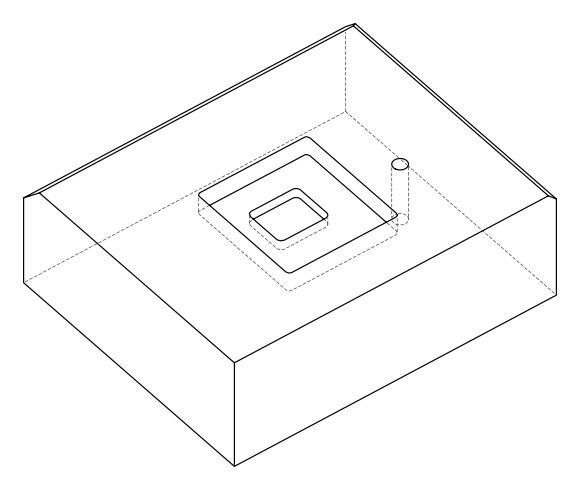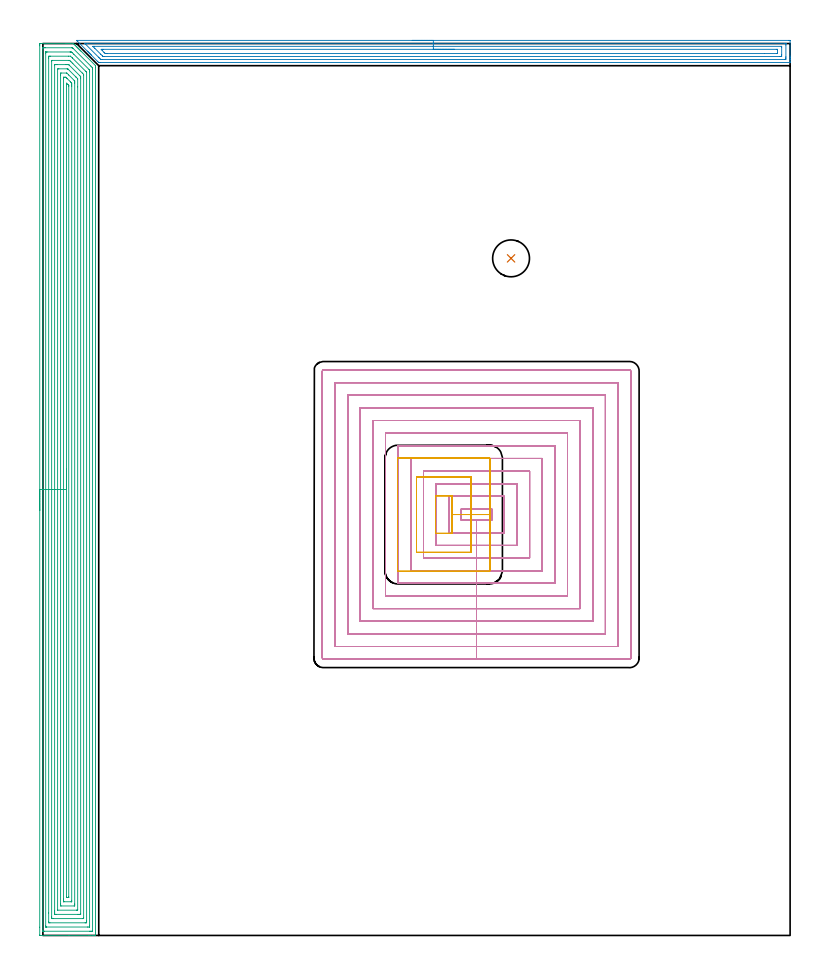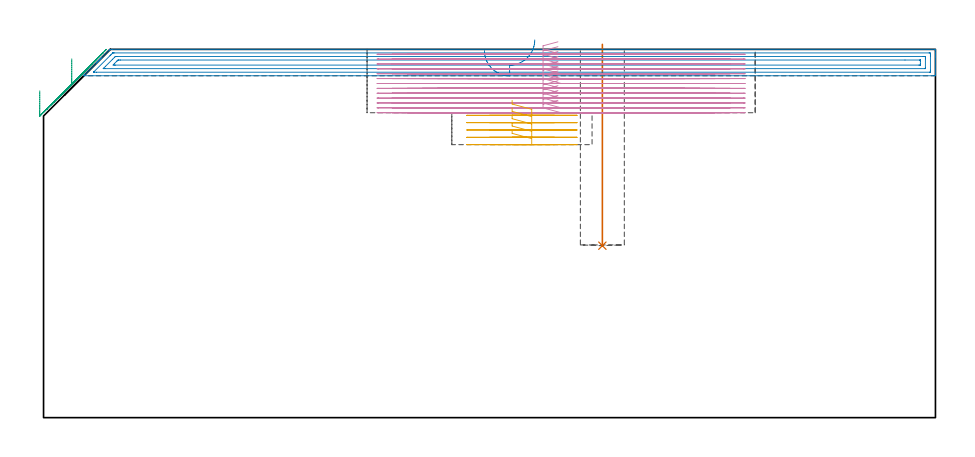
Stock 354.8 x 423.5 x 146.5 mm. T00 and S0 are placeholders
(PLAN: 5 operations, 3 tool changes, 147.1 min)
(1 INDEXABLE_INSERT_DRILL_BLIND_HOLE_FROM_SOLID | STEP1POCKET | NXT0302_006 | 0.32 min | 18704 mm3)
(2 AREA_MILL | FG_CHAMFER_SURFACE | UGT0205_001 | 10.92 min | 18996 mm3)
(3 AREA_MILL_1 | FG_CHAMFER_SURFACE_1 | UGT0205_001 | 34.02 min | 147985 mm3)
(4 MILL_RECTANGULAR_POCKET | POCKET_RECTANGULAR_STRAIGHT | NXT0201_009 | Follow Part, ap 2, ae 75% | 97.46 min | 564980 mm3)
(5 MILL_RECTANGULAR_POCKET_1 | POCKET_RECTANGULAR_STRAIGHT_1 | UGT0201_130 | Follow Part, ap 3, ae 75% | 4.36 min | 46249 mm3)
(TOOL NXT0302_006 | Index. Insert Drill 17.5mm [880-D1750L25-05] | D17.5 PA176 FL88 Z2)
(TOOL UGT0205_001 | Chamfer Mill 20 x 3 x 45 deg. | D20 FL50 Z2)
(TOOL NXT0201_009 | ENDMILL 8mm [2P460-0800-NA 1630] | D8 FL26 Z6)
(TOOL UGT0201_130 | Carbide End Mill 12.0 | D12 FL15 Z4)
(OP 1 INDEXABLE_INSERT_DRILL_BLIND_HOLE_FROM_SOLID)
G17 G21 G94 G90
T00 M6
G54
G17 G0 G90 X222.3 Y321.5 S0 M3
G43 Z156.5 H1
G94 G81 G98 Z68.4 F250. R148.5
G80
M5
M2
(OP 2 AREA_MILL)
G17 G21 G94 G90
T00 M6
G54
G17 G0 G90 X175.4 Y425. S1061 M3
G43 Z156.5 H0
Z146.
G94 G1 X175.438 Z145.128 F250.
X175.552 Z144.264
X175.741 Z143.412
X176.003 Z142.58
X176.337 Z141.774
X176.74 Z141.
X177.209 Z140.264
X177.74 Z139.572
X178.329 Z138.929
X178.972 Z138.34
X179.664 Z137.809
X180.4 Z137.34
X181.174 Z136.937
X181.98 Z136.603
X182.812 Z136.341
X183.664 Z136.152
X184.529 Z136.038
X185.4 Z136.
X354.186
X354.662 Y424.995 Z136.003
X354.79 Y424.992 Z136.006
X354.8 Y424.859 Z136.138
Y417.553 Z143.441
Y417.003 Z143.994
Y416.674 Z144.322
Y416.124 Z144.872
Y415.795 Z145.2
Y414.811 Z146.189
X354.79 Y414.506 Z146.493
X354.633 Y414.5 Z146.5
X27.33
X26.524 Y414.505 Z146.494
X26.499 Y414.506 Z146.492
X26.438 Y414.564 Z146.435
X26.083 Y414.916 Z146.082
X23.144 Y417.855 Z143.142
X23.006 Y417.992 Z143.004
X22.865 Y418.134 Z142.864
X22.711 Y418.288 Z142.71
X22.566 Y418.432 Z142.564
X22.419 Y418.58 Z142.418
X22.278 Y418.72 Z142.277
X22.126 Y418.871 Z142.124
X21.972 Y419.027 Z141.971
X21.846 Y419.153 Z141.845
X21.687 Y419.311 Z141.684
X21.526 Y419.473 Z141.525
X21.413 Y419.586 Z141.412
X21.247 Y419.75 Z141.245
X21.079 Y419.92 Z141.078
X16.365 Y424.635 Z136.365
X16.167 Y424.835 Z136.164
X16.019 Y424.993 Z136.006
X16.167 Y425. Z136.
X185.4
Y423.586 Z137.414
X352.4 Y423.585 Z137.415
X352.522
X352.759 Y423.58 Z137.42
X352.783 Y423.579 Z137.421
X352.79 Y423.567 Z137.433
X352.796 Y423.536 Z137.464
X352.798 Y423.505 Z137.495
X352.8 Y423.312 Z137.688
Y422.826 Z138.174
Y417.159 Z143.841
X352.797 Y416.674 Z144.326
X352.793 Y416.287 Z144.713
X352.776 Y415.921 Z145.079
X352.4 Y415.916 Z145.084
X352.278 Y415.915 Z145.085
X28.102 Y415.914 Z145.086
X27.716 Y415.916 Z145.084
X27.62 Y415.919 Z145.081
X27.574 Y415.921 Z145.079
X27.526 Y415.936 Z145.064
X27.331 Y416.124 Z144.876
X26.777 Y416.674 Z144.326
X26.438 Y417.012 Z143.988
X20.186 Y423.264 Z137.736
X19.954 Y423.5 Z137.5
X19.914 Y423.543 Z137.457
X19.884 Y423.579 Z137.421
X19.93 Y423.58 Z137.42
X20.186 Y423.584 Z137.416
X20.308 Y423.585 Z137.415
X21.079 Y423.586 Z137.414
X185.4
Y422.172 Z138.828
X350.614 Y422.171 Z138.829
X350.69 Y422.17 Z138.83
X350.75 Y422.167 Z138.833
X350.782 Y422.165 Z138.835
X350.79 Y422.13 Z138.87
X350.796 Y421.947 Z139.053
X350.799 Y421.765 Z139.235
X350.8 Y418.249 Z142.751
X350.795 Y417.553 Z143.447
X350.792 Y417.377 Z143.623
X350.777 Y417.335 Z143.665
X350.727 Y417.333 Z143.667
X350.614 Y417.331 Z143.669
X349.949 Y417.329 Z143.671
X349.721 Y417.328 Z143.672
X29.117 Y417.329 Z143.671
X28.889 Y417.33 Z143.67
X28.737 Y417.332 Z143.668
X28.617 Y417.335 Z143.665
X28.566 Y417.345 Z143.655
X28.543 Y417.366 Z143.634
X28.348 Y417.553 Z143.447
X28.224 Y417.676 Z143.324
X27.467 Y418.432 Z142.568
X24.651 Y421.248 Z139.752
X23.954 Y421.947 Z139.053
X23.758 Y422.148 Z138.852
X23.753 Y422.166 Z138.834
X23.758 Y422.167 Z138.833
X24.424 Y422.171 Z138.829
X185.4 Y422.172 Z138.828
Y420.757 Z140.243
X348.251
X348.666 Y420.755 Z140.245
X348.751 Y420.753 Z140.247
X348.783 Y420.751 Z140.249
X348.79 Y420.715 Z140.285
X348.794 Y420.616 Z140.384
X348.8 Y420.217 Z140.783
Y419.311 Z141.689
X348.797 Y418.885 Z142.115
X348.793 Y418.779 Z142.221
X348.791 Y418.756 Z142.244
X348.771 Y418.75 Z142.25
X348.704 Y418.747 Z142.253
X348.511 Y418.744 Z142.256
X342.684 Y418.743 Z142.257
X30.587
X30.01 Y418.744 Z142.256
X29.69 Y418.747 Z142.253
X29.627 Y418.749 Z142.251
X29.376 Y418.983 Z142.017
X29.2 Y419.151 Z141.849
X29.117 Y419.232 Z141.768
X29.038 Y419.311 Z141.689
X28.224 Y420.126 Z140.874
X28.164 Y420.189 Z140.811
X27.654 Y420.75 Z140.25
X28.224 Y420.755 Z140.245
X28.54 Y420.757 Z140.243
X185.4
X186.272 Z140.281
X187.137 Z140.395
X187.988 Z140.583
X188.82 Z140.846
X189.626 Z141.18
X190.4 Z141.582
X191.136 Z142.051
X191.828 Z142.582
X192.471 Z143.172
X193.061 Z143.815
X193.592 Z144.507
X194.06 Z145.243
X194.463 Z146.017
X194.797 Z146.822
X195.059 Z147.655
X195.248 Z148.506
X195.362 Z149.371
X195.4 Z150.243
G0 Z156.5
M5
M2
(OP 3 AREA_MILL_1)
G17 G21 G94 G90
T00 M6
G54
G17 G0 G90 X-1.5 Y201.75 S1061 M3
G43 Z156.5 H0
Z130.
G94 G1 Y201.788 Z129.128 F250.
Y201.902 Z128.264
Y202.091 Z127.412
Y202.353 Z126.58
Y202.687 Z125.774
Y203.09 Z125.
Y203.559 Z124.264
Y204.09 Z123.572
Y204.679 Z122.929
Y205.322 Z122.34
Y206.014 Z121.809
Y206.75 Z121.34
Y207.524 Z120.937
Y208.33 Z120.603
Y209.162 Z120.341
Y210.014 Z120.152
Y210.878 Z120.038
Y211.75 Z120.
Y422.463
X-1.499 Y422.89 Z120.001
X-1.495 Y423.35 Z120.003
X-1.492 Y423.491 Z120.006
X-1.04 Y423.5 Z120.457
X10.706 Z132.202
X11.309 Z132.803
X11.868 Z133.365
X12.191 Z133.687
X12.75 Z134.246
X13.073 Z134.568
X14.375 Z135.874
X14.494 Y423.499 Z135.991
X14.513 Y423.485 Z136.012
X14.761 Y423.239 Z136.26
X14.909 Y423.091 Z136.408
X15.278 Y422.723 Z136.774
X15.76 Y422.24 Z137.26
X16.004 Y421.997 Z137.501
X16.16 Y421.842 Z137.655
X16.313 Y421.688 Z137.811
X16.45 Y421.551 Z137.948
X16.601 Y421.401 Z138.097
X16.749 Y421.252 Z138.247
X16.896 Y421.105 Z138.394
X17.042 Y420.96 Z138.538
X17.185 Y420.816 Z138.682
X17.343 Y420.658 Z138.841
X17.483 Y420.519 Z138.979
X17.621 Y420.381 Z139.118
X17.789 Y420.212 Z139.287
X17.924 Y420.077 Z139.42
X18.056 Y419.945 Z139.554
X24.931 Y413.07 Z146.43
X24.982 Y413.012 Z146.481
X24.993 Y412.996 Z146.492
X25. Y412.177 Z146.5
Y0.164
X24.997 Y0.008 Z146.488
X24.993 Y0.007 Z146.484
X24.663 Y0. Z146.162
X24.304 Z145.803
X23.658 Z145.153
X22.453 Z143.95
X21.894 Z143.388
X12.396 Z133.894
X-1.057 Z120.441
X-1.322 Y0.003 Z120.175
X-1.492 Y0.01 Z120.006
X-1.499 Y0.182 Z119.999
X-1.5 Y3.909 Z120.
Y211.75
X-0.086 Z121.414
X-0.085 Y421.309 Z121.415
X-0.084 Y421.412 Z121.416
X-0.082 Y421.462 Z121.418
X-0.08 Y421.481 Z121.42
X-0.056 Y421.49 Z121.444
X0.336 Y421.498 Z121.836
X0.724 Y421.499 Z122.224
X1.216 Y421.5 Z122.716
X13.565 Z135.065
X13.955 Y421.497 Z135.455
X14.011 Y421.494 Z135.511
X14.043 Y421.49 Z135.543
X14.073 Y421.465 Z135.573
X14.197 Y421.347 Z135.697
X14.445 Y421.105 Z135.945
X22.776 Y412.774 Z144.276
X23.369 Y412.177 Z144.869
X23.569 Y411.969 Z145.069
X23.579 Y411.767 Z145.079
X23.585 Y411.358 Z145.085
Y411.284
Y2.191
X23.584 Y2.088 Z145.084
X23.581 Y2.038 Z145.081
X23.58 Y2.019 Z145.08
X23.556 Y2.01 Z145.056
X23.164 Y2.002 Z144.664
X22.776 Y2.001 Z144.276
X22.284 Y2. Z143.784
X0.724 Y2.001 Z122.224
X0.23 Y2.003 Z121.73
X0.017 Y2.01 Z121.517
X-0.079 Y2.024 Z121.421
X-0.084 Y2.321 Z121.416
X-0.085 Y2.396 Z121.415
X-0.086 Y211.75 Z121.414
X1.328 Z122.828
X1.329 Y418.707 Z122.829
X1.331 Y419.319 Z122.831
X1.334 Y419.459 Z122.834
X1.335 Y419.486 Z122.835
X1.369 Y419.491 Z122.869
X1.43 Y419.498 Z122.93
X1.606 Y419.499 Z123.106
X2.31 Y419.5 Z123.81
X12.895 Z134.395
X13.073 Y419.498 Z134.573
X13.252 Y419.496 Z134.752
X13.601 Y419.488 Z135.101
X13.779 Y419.319 Z135.279
X13.955 Y419.145 Z135.455
X14.675 Y418.426 Z136.175
X21.894 Y411.207 Z143.394
X22.094 Y411.002 Z143.594
X22.143 Y410.949 Z143.643
X22.164 Y410.923 Z143.664
X22.166 Y410.859 Z143.666
X22.169 Y410.672 Z143.669
X22.171 Y410.391 Z143.671
Y410.11
Y4.793
X22.169 Y4.181 Z143.669
X22.166 Y4.041 Z143.666
X22.165 Y4.015 Z143.665
X22.131 Y4.009 Z143.631
X22.07 Y4.003 Z143.57
X21.894 Y4.001 Z143.394
X21.19 Y4. Z142.69
X1.784 Y4.001 Z123.284
X1.606 Y4.005 Z123.106
X1.428 Y4.01 Z122.928
X1.335 Y4.022 Z122.835
X1.332 Y4.088 Z122.832
X1.331 Y4.181 Z122.831
X1.329 Y4.462 Z122.829
X1.328 Y211.75 Z122.828
X2.743 Z124.243
Y416.641
X2.747 Y417.272 Z124.247
X2.75 Y417.478 Z124.25
X2.946 Y417.49 Z124.446
X3.37 Y417.499 Z124.87
X3.404 Y417.5 Z124.904
X12.224 Z133.724
X13.073 Y417.493 Z134.573
X13.116 Y417.49 Z134.616
X13.955 Y416.694 Z135.455
X14.01 Y416.641 Z135.51
X20.26 Y410.391 Z141.76
X20.394 Y410.256 Z141.894
X20.669 Y409.974 Z142.169
X20.748 Y409.891 Z142.248
X20.751 Y409.873 Z142.251
X20.754 Y409.835 Z142.254
X20.757 Y409.757 Z142.257
X20.756 Y6.859 Z142.256
X20.753 Y6.228 Z142.253
X20.75 Y6.022 Z142.25
X20.554 Y6.01 Z142.054
X20.13 Y6.001 Z141.63
X20.096 Y6. Z141.596
X3.337 Z124.837
X2.94 Y6.007 Z124.44
X2.75 Y6.011 Z124.25
X2.748 Y6.121 Z124.248
X2.744 Y6.601 Z124.244
X2.743 Y10.686 Z124.243
Y211.75
X4.157 Z125.657
Y415.049
X4.158 Y415.242 Z125.658
X4.16 Y415.371 Z125.66
X4.164 Y415.472 Z125.664
X4.168 Y415.492 Z125.668
X4.174 Y415.493 Z125.674
X4.252 Y415.497 Z125.752
X4.498 Y415.5 Z125.998
X12.437 Y415.499 Z133.937
X12.595 Y415.494 Z134.095
X12.673 Y415.49 Z134.173
X12.82 Y415.355 Z134.32
X13.073 Y415.117 Z134.573
X13.344 Y414.855 Z134.844
X13.955 Y414.246 Z135.455
X14.24 Y413.962 Z135.74
X18.703 Y409.499 Z140.203
X19.248 Y408.946 Z140.748
X19.327 Y408.863 Z140.827
X19.337 Y408.702 Z140.837
X19.341 Y408.606 Z140.841
X19.342 Y408.51 Z140.842
X19.343 Y8.451 Z140.843
X19.342 Y8.258 Z140.842
X19.34 Y8.129 Z140.84
X19.336 Y8.028 Z140.836
X19.332 Y8.008 Z140.832
X19.326 Y8.007 Z140.826
X19.248 Y8.003 Z140.748
X19.002 Y8. Z140.502
X4.889 Y8.001 Z126.389
X4.252 Y8.008 Z125.752
X4.168 Y8.01 Z125.668
X4.161 Y8.355 Z125.661
X4.158 Y8.548 Z125.658
X4.157 Y8.645 Z125.657
Y8.742
Y211.75
X5.571 Z127.071
Y413.295
X5.573 Y413.408 Z127.073
X5.575 Y413.463 Z127.075
X5.578 Y413.484 Z127.078
X5.599 Y413.492 Z127.099
X6.017 Y413.498 Z127.517
X6.474 Y413.5 Z127.974
X6.899 Z128.399
X10.884 Z132.384
X11.309 Z132.809
X11.767 Y413.498 Z133.267
X12.191 Y413.49 Z133.691
X12.249 Y413.486 Z133.749
X12.309 Y413.431 Z133.809
X12.433 Y413.313 Z133.933
X12.682 Y413.07 Z134.182
X17.483 Y408.268 Z138.983
X17.758 Y407.989 Z139.258
X17.895 Y407.846 Z139.395
X17.922 Y407.812 Z139.422
X17.925 Y407.777 Z139.425
X17.927 Y407.713 Z139.427
X17.929 Y407.262 Z139.429
Y406.82
Y10.205
X17.927 Y10.092 Z139.427
X17.925 Y10.037 Z139.425
X17.922 Y10.016 Z139.422
X17.901 Y10.008 Z139.401
X17.483 Y10.002 Z138.983
X17.026 Y10. Z138.526
X16.601 Z138.101
X6.441 Y10.001 Z127.941
X6.017 Y10.005 Z127.517
X5.598 Y10.01 Z127.098
X5.578 Y10.43 Z127.078
X5.573 Y10.879 Z127.073
X5.572 Y11.323 Z127.072
X5.571 Y11.774 Z127.071
Y211.75
X6.985 Z128.485
X6.986 Y411.196 Z128.486
X6.987 Y411.284 Z128.487
X6.992 Y411.476 Z128.492
X7.354 Y411.492 Z128.854
X7.568 Y411.499 Z129.068
X11.522 Z133.022
X11.664 Y411.495 Z133.164
X11.776 Y411.49 Z133.276
X11.836 Y411.454 Z133.336
X12.017 Y411.284 Z133.517
X15.59 Y407.713 Z137.09
X15.719 Y407.583 Z137.219
X16.473 Y406.82 Z137.973
X16.508 Y406.766 Z138.008
X16.511 Y406.719 Z138.011
X16.514 Y406.619 Z138.014
X16.515 Y402.946 Z138.015
X16.514 Y12.304 Z138.014
X16.513 Y12.216 Z138.013
X16.508 Y12.024 Z138.008
X16.146 Y12.008 Z137.646
X15.932 Y12.001 Z137.432
X7.036 Z128.536
X7.016 Y12.004 Z128.516
X7.001 Y12.009 Z128.501
X6.992 Y12.037 Z128.492
X6.987 Y12.127 Z128.487
X6.986 Y12.216 Z128.486
X6.985 Y211.75 Z128.485
X8.4 Z129.9
Y408.606
X8.401 Y408.871 Z129.901
X8.407 Y409.499 Z129.907
X8.661 Y409.5 Z130.161
X11.308 Z132.808
X11.343 Y409.499 Z132.843
X12.191 Y408.662 Z133.691
X12.248 Y408.606 Z133.748
X14.837 Y406.016 Z136.337
X14.925 Y405.927 Z136.425
X15.015 Y405.832 Z136.515
X15.074 Y405.768 Z136.574
X15.094 Y405.724 Z136.594
X15.096 Y405.665 Z136.596
X15.1 Y405.035 Z136.6
Y404.768
Y14.894
X15.099 Y14.629 Z136.599
X15.093 Y14.002 Z136.593
X14.839 Y14. Z136.339
X8.664 Z130.164
X8.407 Y14.002 Z129.907
X8.403 Y14.264 Z129.903
X8.4 Y14.894 Z129.9
Y15.161
Y211.75
X9.814 Z131.314
Y406.82
X9.817 Y407.437 Z131.317
X9.82 Y407.479 Z131.32
X9.823 Y407.49 Z131.323
X9.84 Y407.493 Z131.34
X9.923 Y407.497 Z131.423
X10.091 Y407.499 Z131.591
X10.427 Y407.5 Z131.927
X10.639 Y407.499 Z132.139
X10.805 Y407.494 Z132.305
X10.887 Y407.49 Z132.387
X11.037 Y407.355 Z132.537
X11.309 Y407.091 Z132.809
X11.583 Y406.82 Z133.083
X13.073 Y405.33 Z134.573
X13.366 Y405.035 Z134.866
X13.666 Y404.726 Z135.166
X13.679 Y404.421 Z135.179
X13.682 Y404.142 Z135.182
X13.686 Y403.522 Z135.186
Y403.249
Y16.68
X13.683 Y16.063 Z135.183
X13.679 Y16.021 Z135.179
X13.677 Y16.01 Z135.177
X13.66 Y16.007 Z135.16
X13.577 Y16.003 Z135.077
X13.409 Y16.001 Z134.909
X10.001 Z131.501
X9.893 Y16.004 Z131.393
X9.84 Y16.008 Z131.34
X9.82 Y16.011 Z131.32
X9.819 Y16.027 Z131.319
X9.815 Y16.406 Z131.315
X9.814 Y16.68 Z131.314
Y17.3
Y211.75
X11.228 Z132.728
Y404.224
X11.23 Y404.306 Z132.73
X11.235 Y404.47 Z132.735
X11.244 Y404.699 Z132.744
X11.309 Y404.637 Z132.809
X11.811 Y404.142 Z133.311
X12.191 Y403.76 Z133.691
X12.251 Y403.695 Z133.751
X12.264 Y403.679 Z133.764
X12.267 Y403.604 Z133.767
X12.27 Y403.495 Z133.77
X12.272 Y403.331 Z133.772
Y403.249
X12.271 Y18.301 Z133.771
X12.268 Y18.138 Z133.768
X12.265 Y18.031 Z133.765
X12.258 Y18.009 Z133.758
X12.248 Y18.007 Z133.748
X12.191 Y18.004 Z133.691
X11.767 Y18.002 Z133.267
X11.309 Y18.008 Z132.809
X11.246 Y18.01 Z132.746
X11.235 Y18.027 Z132.735
X11.232 Y18.11 Z132.732
X11.229 Y18.22 Z132.729
X11.228 Y18.383 Z132.728
Y18.465
Y211.75
Y212.622 Z132.766
Y213.487 Z132.88
Y214.338 Z133.069
Y215.17 Z133.331
Y215.976 Z133.665
Y216.75 Z134.068
Y217.486 Z134.536
Y218.178 Z135.068
Y218.821 Z135.657
Y219.41 Z136.3
Y219.942 Z136.992
Y220.41 Z137.728
Y220.813 Z138.502
Y221.147 Z139.308
Y221.409 Z140.14
Y221.598 Z140.991
Y221.712 Z141.856
Y221.75 Z142.728
G0 Z156.5
M5
M2
(OP 4 MILL_RECTANGULAR_POCKET)
G17 G21 G94 G90
T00 M6
G54
G17 G0 G90 X204.631 Y202.5 S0 M3
G43 Z156.5 H1
Z149.5
G94 G1 X198.7 Z147.911 F250.
Y197.2 Z146.491
X205.9 Z144.561
X213.1 F500.
Y202.5
X198.7
Y197.2
X205.9
Y191.2
X219.1
Y208.5
X192.7
Y191.2
X205.9
Y185.2
X225.1
Y214.5
X186.7
Y185.2
X205.9
Y179.2
X231.1
Y220.5
X180.7
Y179.2
X205.9
Y173.2
X237.1
Y226.5
X174.7
Y173.2
X205.9
Y167.2
X243.1
Y232.5
X168.7
Y167.2
X205.9
Y161.2
X249.1
Y238.5
X162.7
Y161.2
X205.9
Y155.2
X255.1
Y244.5
X156.7
Y155.2
X205.9
Y149.2
X261.1
Y250.5
X150.7
Y149.2
X205.9
Y143.2
X267.1
Y256.5
X144.7
Y143.2
X205.9
Y137.2
X273.1
Y262.5
X138.7
Y137.2
X205.9
Y131.2
X278.6
G3 X279.1 Y131.7 R0.5
G1 Y268.
G3 X278.6 Y268.5 R0.5
G1 X133.2
G3 X132.7 Y268. R0.5
G1 Y131.7
G3 X133.2 Y131.2 R0.5
G1 X205.9
X206.9
G0 X204.631 Y202.5 Z147.561
G1 X198.7 Z145.972 F250.
Y197.2 Z144.552
X205.9 Z142.623
X213.1 F500.
Y202.5
X198.7
Y197.2
X205.9
Y191.2
X219.1
Y208.5
X192.7
Y191.2
X205.9
Y185.2
X225.1
Y214.5
X186.7
Y185.2
X205.9
Y179.2
X231.1
Y220.5
X180.7
Y179.2
X205.9
Y173.2
X237.1
Y226.5
X174.7
Y173.2
X205.9
Y167.2
X243.1
Y232.5
X168.7
Y167.2
X205.9
Y161.2
X249.1
Y238.5
X162.7
Y161.2
X205.9
Y155.2
X255.1
Y244.5
X156.7
Y155.2
X205.9
Y149.2
X261.1
Y250.5
X150.7
Y149.2
X205.9
Y143.2
X267.1
Y256.5
X144.7
Y143.2
X205.9
Y137.2
X273.1
Y262.5
X138.7
Y137.2
X205.9
Y131.2
X278.6
G3 X279.1 Y131.7 R0.5
G1 Y268.
G3 X278.6 Y268.5 R0.5
G1 X133.2
G3 X132.7 Y268. R0.5
G1 Y131.7
G3 X133.2 Y131.2 R0.5
G1 X205.9
X206.9
G0 X204.631 Y202.5 Z145.623
G1 X198.7 Z144.034 F250.
Y197.2 Z142.614
X205.9 Z140.685
X213.1 F500.
Y202.5
X198.7
Y197.2
X205.9
Y191.2
X219.1
Y208.5
X192.7
Y191.2
X205.9
Y185.2
X225.1
Y214.5
X186.7
Y185.2
X205.9
Y179.2
X231.1
Y220.5
X180.7
Y179.2
X205.9
Y173.2
X237.1
Y226.5
X174.7
Y173.2
X205.9
Y167.2
X243.1
Y232.5
X168.7
Y167.2
X205.9
Y161.2
X249.1
Y238.5
X162.7
Y161.2
X205.9
Y155.2
X255.1
Y244.5
X156.7
Y155.2
X205.9
Y149.2
X261.1
Y250.5
X150.7
Y149.2
X205.9
Y143.2
X267.1
Y256.5
X144.7
Y143.2
X205.9
Y137.2
X273.1
Y262.5
X138.7
Y137.2
X205.9
Y131.2
X278.6
G3 X279.1 Y131.7 R0.5
G1 Y268.
G3 X278.6 Y268.5 R0.5
G1 X133.2
G3 X132.7 Y268. R0.5
G1 Y131.7
G3 X133.2 Y131.2 R0.5
G1 X205.9
X206.9
G0 X204.631 Y202.5 Z143.685
G1 X198.7 Z142.095 F250.
Y197.2 Z140.675
X205.9 Z138.746
X213.1 F500.
Y202.5
X198.7
Y197.2
X205.9
Y191.2
X219.1
Y208.5
X192.7
Y191.2
X205.9
Y185.2
X225.1
Y214.5
X186.7
Y185.2
X205.9
Y179.2
X231.1
Y220.5
X180.7
Y179.2
X205.9
Y173.2
X237.1
Y226.5
X174.7
Y173.2
X205.9
Y167.2
X243.1
Y232.5
X168.7
Y167.2
X205.9
Y161.2
X249.1
Y238.5
X162.7
Y161.2
X205.9
Y155.2
X255.1
Y244.5
X156.7
Y155.2
X205.9
Y149.2
X261.1
Y250.5
X150.7
Y149.2
X205.9
Y143.2
X267.1
Y256.5
X144.7
Y143.2
X205.9
Y137.2
X273.1
Y262.5
X138.7
Y137.2
X205.9
Y131.2
X278.6
G3 X279.1 Y131.7 R0.5
G1 Y268.
G3 X278.6 Y268.5 R0.5
G1 X133.2
G3 X132.7 Y268. R0.5
G1 Y131.7
G3 X133.2 Y131.2 R0.5
G1 X205.9
X206.9
G0 X204.631 Y202.5 Z141.746
G1 X198.7 Z140.157 F250.
Y197.2 Z138.737
X205.9 Z136.808
X213.1 F500.
Y202.5
X198.7
Y197.2
X205.9
Y191.2
X219.1
Y208.5
X192.7
Y191.2
X205.9
Y185.2
X225.1
Y214.5
X186.7
Y185.2
X205.9
Y179.2
X231.1
Y220.5
X180.7
Y179.2
X205.9
Y173.2
X237.1
Y226.5
X174.7
Y173.2
X205.9
Y167.2
X243.1
Y232.5
X168.7
Y167.2
X205.9
Y161.2
X249.1
Y238.5
X162.7
Y161.2
X205.9
Y155.2
X255.1
Y244.5
X156.7
Y155.2
X205.9
Y149.2
X261.1
Y250.5
X150.7
Y149.2
X205.9
Y143.2
X267.1
Y256.5
X144.7
Y143.2
X205.9
Y137.2
X273.1
Y262.5
X138.7
Y137.2
X205.9
Y131.2
X278.6
G3 X279.1 Y131.7 R0.5
G1 Y268.
G3 X278.6 Y268.5 R0.5
G1 X133.2
G3 X132.7 Y268. R0.5
G1 Y131.7
G3 X133.2 Y131.2 R0.5
G1 X205.9
X206.9
G0 X204.631 Y202.5 Z139.808
G1 X198.7 Z138.219 F250.
Y197.2 Z136.798
X205.9 Z134.869
X213.1 F500.
Y202.5
X198.7
Y197.2
X205.9
Y191.2
X219.1
Y208.5
X192.7
Y191.2
X205.9
Y185.2
X225.1
Y214.5
X186.7
Y185.2
X205.9
Y179.2
X231.1
Y220.5
X180.7
Y179.2
X205.9
Y173.2
X237.1
Y226.5
X174.7
Y173.2
X205.9
Y167.2
X243.1
Y232.5
X168.7
Y167.2
X205.9
Y161.2
X249.1
Y238.5
X162.7
Y161.2
X205.9
Y155.2
X255.1
Y244.5
X156.7
Y155.2
X205.9
Y149.2
X261.1
Y250.5
X150.7
Y149.2
X205.9
Y143.2
X267.1
Y256.5
X144.7
Y143.2
X205.9
Y137.2
X273.1
Y262.5
X138.7
Y137.2
X205.9
Y131.2
X278.6
G3 X279.1 Y131.7 R0.5
G1 Y268.
G3 X278.6 Y268.5 R0.5
G1 X133.2
G3 X132.7 Y268. R0.5
G1 Y131.7
G3 X133.2 Y131.2 R0.5
G1 X205.9
X206.9
G0 X204.631 Y202.5 Z137.869
G1 X198.7 Z136.28 F250.
Y197.2 Z134.86
X205.9 Z132.931
X213.1 F500.
Y202.5
X198.7
Y197.2
X205.9
Y191.2
X219.1
Y208.5
X192.7
Y191.2
X205.9
Y185.2
X225.1
Y214.5
X186.7
Y185.2
X205.9
Y179.2
X231.1
Y220.5
X180.7
Y179.2
X205.9
Y173.2
X237.1
Y226.5
X174.7
Y173.2
X205.9
Y167.2
X243.1
Y232.5
X168.7
Y167.2
X205.9
Y161.2
X249.1
Y238.5
X162.7
Y161.2
X205.9
Y155.2
X255.1
Y244.5
X156.7
Y155.2
X205.9
Y149.2
X261.1
Y250.5
X150.7
Y149.2
X205.9
Y143.2
X267.1
Y256.5
X144.7
Y143.2
X205.9
Y137.2
X273.1
Y262.5
X138.7
Y137.2
X205.9
Y131.2
X278.6
G3 X279.1 Y131.7 R0.5
G1 Y268.
G3 X278.6 Y268.5 R0.5
G1 X133.2
G3 X132.7 Y268. R0.5
G1 Y131.7
G3 X133.2 Y131.2 R0.5
G1 X205.9
X206.9
G0 X204.631 Y202.5 Z135.931
G1 X198.7 Z134.342 F250.
Y197.2 Z132.922
X205.9 Z130.992
X213.1 F500.
Y202.5
X198.7
Y197.2
X205.9
Y191.2
X219.1
Y208.5
X192.7
Y191.2
X205.9
Y185.2
X225.1
Y214.5
X186.7
Y185.2
X205.9
Y179.2
X231.1
Y220.5
X180.7
Y179.2
X205.9
Y173.2
X237.1
Y226.5
X174.7
Y173.2
X205.9
Y167.2
X243.1
Y232.5
X168.7
Y167.2
X205.9
Y161.2
X249.1
Y238.5
X162.7
Y161.2
X205.9
Y155.2
X255.1
Y244.5
X156.7
Y155.2
X205.9
Y149.2
X261.1
Y250.5
X150.7
Y149.2
X205.9
Y143.2
X267.1
Y256.5
X144.7
Y143.2
X205.9
Y137.2
X273.1
Y262.5
X138.7
Y137.2
X205.9
Y131.2
X278.6
G3 X279.1 Y131.7 R0.5
G1 Y268.
G3 X278.6 Y268.5 R0.5
G1 X133.2
G3 X132.7 Y268. R0.5
G1 Y131.7
G3 X133.2 Y131.2 R0.5
G1 X205.9
X206.9
G0 X204.631 Y202.5 Z133.992
G1 X198.7 Z132.403 F250.
Y197.2 Z130.983
X205.9 Z129.054
X213.1 F500.
Y202.5
X198.7
Y197.2
X205.9
Y191.2
X219.1
Y208.5
X192.7
Y191.2
X205.9
Y185.2
X225.1
Y214.5
X186.7
Y185.2
X205.9
Y179.2
X231.1
Y220.5
X180.7
Y179.2
X205.9
Y173.2
X237.1
Y226.5
X174.7
Y173.2
X205.9
Y167.2
X243.1
Y232.5
X168.7
Y167.2
X205.9
Y161.2
X249.1
Y238.5
X162.7
Y161.2
X205.9
Y155.2
X255.1
Y244.5
X156.7
Y155.2
X205.9
Y149.2
X261.1
Y250.5
X150.7
Y149.2
X205.9
Y143.2
X267.1
Y256.5
X144.7
Y143.2
X205.9
Y137.2
X273.1
Y262.5
X138.7
Y137.2
X205.9
Y131.2
X278.6
G3 X279.1 Y131.7 R0.5
G1 Y268.
G3 X278.6 Y268.5 R0.5
G1 X133.2
G3 X132.7 Y268. R0.5
G1 Y131.7
G3 X133.2 Y131.2 R0.5
G1 X205.9
X206.9
G0 X204.631 Y202.5 Z132.054
G1 X198.7 Z130.465 F250.
Y197.2 Z129.045
X205.9 Z127.115
X213.1 F500.
Y202.5
X198.7
Y197.2
X205.9
Y191.2
X219.1
Y208.5
X192.7
Y191.2
X205.9
Y185.2
X225.1
Y214.5
X186.7
Y185.2
X205.9
Y179.2
X231.1
Y220.5
X180.7
Y179.2
X205.9
Y173.2
X237.1
Y226.5
X174.7
Y173.2
X205.9
Y167.2
X243.1
Y232.5
X168.7
Y167.2
X205.9
Y161.2
X249.1
Y238.5
X162.7
Y161.2
X205.9
Y155.2
X255.1
Y244.5
X156.7
Y155.2
X205.9
Y149.2
X261.1
Y250.5
X150.7
Y149.2
X205.9
Y143.2
X267.1
Y256.5
X144.7
Y143.2
X205.9
Y137.2
X273.1
Y262.5
X138.7
Y137.2
X205.9
Y131.2
X278.6
G3 X279.1 Y131.7 R0.5
G1 Y268.
G3 X278.6 Y268.5 R0.5
G1 X133.2
G3 X132.7 Y268. R0.5
G1 Y131.7
G3 X133.2 Y131.2 R0.5
G1 X205.9
X206.9
G0 X204.631 Y202.5 Z130.115
G1 X198.7 Z128.526 F250.
Y197.2 Z127.106
X205.9 Z125.177
X213.1 F500.
Y202.5
X198.7
Y197.2
X205.9
Y191.2
X219.1
Y208.5
X192.7
Y191.2
X205.9
Y185.2
X225.1
Y214.5
X186.7
Y185.2
X205.9
Y179.2
X231.1
Y220.5
X180.7
Y179.2
X205.9
Y173.2
X237.1
Y226.5
X174.7
Y173.2
X205.9
Y167.2
X243.1
Y232.5
X168.7
Y167.2
X205.9
Y161.2
X249.1
Y238.5
X162.7
Y161.2
X205.9
Y155.2
X255.1
Y244.5
X156.7
Y155.2
X205.9
Y149.2
X261.1
Y250.5
X150.7
Y149.2
X205.9
Y143.2
X267.1
Y256.5
X144.7
Y143.2
X205.9
Y137.2
X273.1
Y262.5
X138.7
Y137.2
X205.9
Y131.2
X278.6
G3 X279.1 Y131.7 R0.5
G1 Y268.
G3 X278.6 Y268.5 R0.5
G1 X133.2
G3 X132.7 Y268. R0.5
G1 Y131.7
G3 X133.2 Y131.2 R0.5
G1 X205.9
X206.9
G0 X204.631 Y202.5 Z128.177
G1 X198.7 Z126.588 F250.
Y197.2 Z125.168
X205.9 Z123.238
X213.1 F500.
Y202.5
X198.7
Y197.2
X205.9
Y191.2
X219.1
Y208.5
X192.7
Y191.2
X205.9
Y185.2
X225.1
Y214.5
X186.7
Y185.2
X205.9
Y179.2
X231.1
Y220.5
X180.7
Y179.2
X205.9
Y173.2
X237.1
Y226.5
X174.7
Y173.2
X205.9
Y167.2
X243.1
Y232.5
X168.7
Y167.2
X205.9
Y161.2
X249.1
Y238.5
X162.7
Y161.2
X205.9
Y155.2
X255.1
Y244.5
X156.7
Y155.2
X205.9
Y149.2
X261.1
Y250.5
X150.7
Y149.2
X205.9
Y143.2
X267.1
Y256.5
X144.7
Y143.2
X205.9
Y137.2
X273.1
Y262.5
X138.7
Y137.2
X205.9
Y131.2
X278.6
G3 X279.1 Y131.7 R0.5
G1 Y268.
G3 X278.6 Y268.5 R0.5
G1 X133.2
G3 X132.7 Y268. R0.5
G1 Y131.7
G3 X133.2 Y131.2 R0.5
G1 X205.9
X206.9
G0 X204.631 Y202.5 Z126.238
G1 X198.7 Z124.649 F250.
Y197.2 Z123.229
X205.9 Z121.3
X213.1 F500.
Y202.5
X198.7
Y197.2
X205.9
Y191.2
X219.1
Y208.5
X192.7
Y191.2
X205.9
Y185.2
X225.1
Y214.5
X186.7
Y185.2
X205.9
Y179.2
X231.1
Y220.5
X180.7
Y179.2
X205.9
Y173.2
X237.1
Y226.5
X174.7
Y173.2
X205.9
Y167.2
X243.1
Y232.5
X168.7
Y167.2
X205.9
Y161.2
X249.1
Y238.5
X162.7
Y161.2
X205.9
Y155.2
X255.1
Y244.5
X156.7
Y155.2
X205.9
Y149.2
X261.1
Y250.5
X150.7
Y149.2
X205.9
Y143.2
X267.1
Y256.5
X144.7
Y143.2
X205.9
Y137.2
X273.1
Y262.5
X138.7
Y137.2
X205.9
Y131.2
X278.6
G3 X279.1 Y131.7 R0.5
G1 Y268.
G3 X278.6 Y268.5 R0.5
G1 X133.2
G3 X132.7 Y268. R0.5
G1 Y131.7
G3 X133.2 Y131.2 R0.5
G1 X205.9
X206.9
G0 Z156.5
M5
M2
(OP 5 MILL_RECTANGULAR_POCKET_1)
G17 G21 G94 G90
T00 M6
G54
G17 G0 G90 X186.4 Y196.226 S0 M3
G43 Z156.5 H0
Z126.177
G94 G1 Y190.9 Z124.75 F250.
X194.2 Z122.66
Y199.85 Z120.262
Y208.8 F500.
X186.4
Y190.9
X194.2
Y199.85
X203.2
Y217.8
X177.4
Y181.9
X203.2
Y199.85
X212.2
Y226.5
G3 X211.9 Y226.8 R0.3
G1 X168.7
G3 X168.4 Y226.5 R0.3
G1 Y173.2
G3 X168.7 Y172.9 R0.3
G1 X211.9
G3 X212.2 Y173.2 R0.3
G1 Y199.85
Y200.85
G0 X186.4 Y196.226 Z123.262
G1 Y190.9 Z121.834 F250.
X194.2 Z119.744
Y199.85 Z117.346
Y208.8 F500.
X186.4
Y190.9
X194.2
Y199.85
X203.2
Y217.8
X177.4
Y181.9
X203.2
Y199.85
X212.2
Y226.5
G3 X211.9 Y226.8 R0.3
G1 X168.7
G3 X168.4 Y226.5 R0.3
G1 Y173.2
G3 X168.7 Y172.9 R0.3
G1 X211.9
G3 X212.2 Y173.2 R0.3
G1 Y199.85
Y200.85
G0 X186.4 Y196.226 Z120.346
G1 Y190.9 Z118.919 F250.
X194.2 Z116.829
Y199.85 Z114.431
Y208.8 F500.
X186.4
Y190.9
X194.2
Y199.85
X203.2
Y217.8
X177.4
Y181.9
X203.2
Y199.85
X212.2
Y226.5
G3 X211.9 Y226.8 R0.3
G1 X168.7
G3 X168.4 Y226.5 R0.3
G1 Y173.2
G3 X168.7 Y172.9 R0.3
G1 X211.9
G3 X212.2 Y173.2 R0.3
G1 Y199.85
Y200.85
G0 X186.4 Y196.226 Z117.431
G1 Y190.9 Z116.004 F250.
X194.2 Z113.914
Y199.85 Z111.515
Y208.8 F500.
X186.4
Y190.9
X194.2
Y199.85
X203.2
Y217.8
X177.4
Y181.9
X203.2
Y199.85
X212.2
Y226.5
G3 X211.9 Y226.8 R0.3
G1 X168.7
G3 X168.4 Y226.5 R0.3
G1 Y173.2
G3 X168.7 Y172.9 R0.3
G1 X211.9
G3 X212.2 Y173.2 R0.3
G1 Y199.85
Y200.85
G0 X186.4 Y196.226 Z114.515
G1 Y190.9 Z113.088 F250.
X194.2 Z110.998
Y199.85 Z108.6
Y208.8 F500.
X186.4
Y190.9
X194.2
Y199.85
X203.2
Y217.8
X177.4
Y181.9
X203.2
Y199.85
X212.2
Y226.5
G3 X211.9 Y226.8 R0.3
G1 X168.7
G3 X168.4 Y226.5 R0.3
G1 Y173.2
G3 X168.7 Y172.9 R0.3
G1 X211.9
G3 X212.2 Y173.2 R0.3
G1 Y199.85
Y200.85
G0 Z156.5
M5
M2
